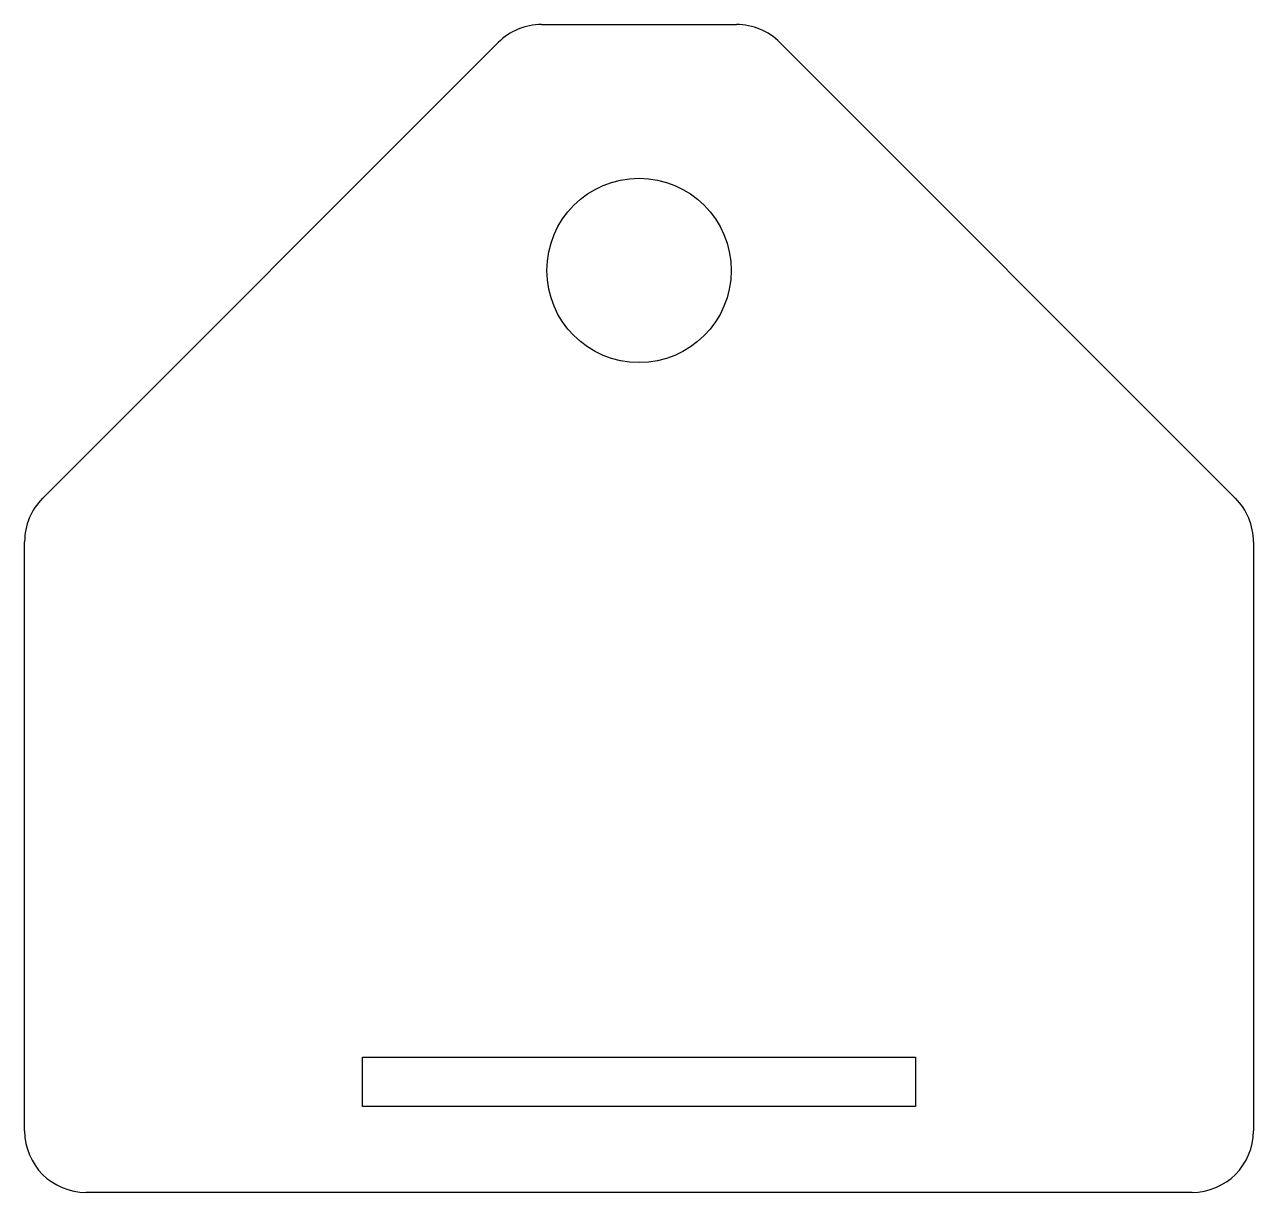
# Model space of a CAD drawing. Extents: x 20 to 120, y 56 to 151.
import ezdxf

# ---------------------------------------------------------------- set-up
doc = ezdxf.new("R2010")
doc.units = 0
doc.layers.add('BRANDLIJN', color=93, linetype='CONTINUOUS')

msp = doc.modelspace()

# ---------------------------------------------------------------- linework, layer by layer
at = {"layer": 'BRANDLIJN'}
for p, q in [((61.86, 151.37), (77.72, 151.37)), ((21.25, 112.83), (58.32, 149.91)), ((81.25, 149.91), (118.32, 112.83)), ((19.79, 61.37), (19.79, 109.3)), ((119.79, 109.3), (119.79, 61.37)), ((47.29, 63.37), (47.29, 67.37)), ((47.29, 67.37), (92.29, 67.37)), ((92.29, 67.37), (92.29, 63.37)), ((92.29, 63.37), (47.29, 63.37)), ((114.79, 56.37), (24.79, 56.37))]:
    msp.add_line(p, q, dxfattribs=at)
msp.add_circle((69.79, 131.37), 7.5, dxfattribs=at)
for centre, start, end in [((61.86, 146.37), 90, 135), ((77.72, 146.37), 45, 90), ((24.79, 109.3), 135, 180), ((114.79, 109.3), 0, 45), ((24.79, 61.37), 180, 270), ((114.79, 61.37), 270, 0)]:
    msp.add_arc(centre, 5, start, end, dxfattribs=at)

doc.saveas('drawing.dxf')
